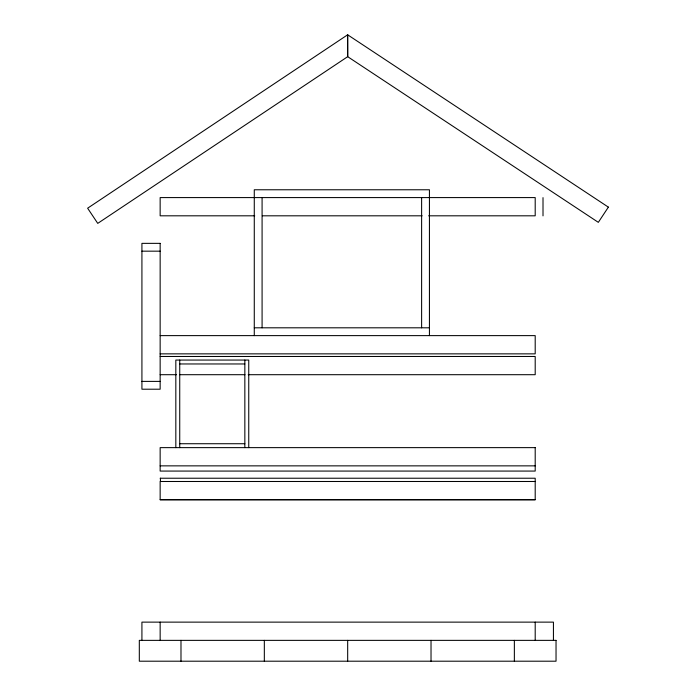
<?xml version="1.0" encoding="UTF-8"?>
<svg xmlns="http://www.w3.org/2000/svg" width="696" height="696" viewBox="0 0 696 696"><rect width="100%" height="100%" fill="white"/><g stroke="black" fill="none" stroke-linecap="round" stroke-linejoin="round"><path stroke-width="1.04" d="M254.727 215.812L160.15 215.812L160.15 197.586L535.198 197.586L535.198 215.812L428.666 215.812M262.34 215.812L422.141 215.812M141.923 251.169L160.15 251.169M254.275 327.807L429.432 327.807M160.15 335.62L535.198 335.62L535.198 353.855L160.15 353.855M160.15 356.474L535.198 356.474L535.198 374.7L248.211 374.7M179.733 363.965L244.844 363.965M160.15 374.7L176.462 374.7M179.725 374.7L244.948 374.7M141.923 381.391L160.15 381.391M179.733 443.726L244.844 443.726M160.15 465.859L535.198 465.859M160.15 478.23L535.198 478.23L535.198 499.745L160.15 499.745L160.15 481.493L535.198 481.493M160.15 499.719L535.198 499.719M553.433 640.363L553.433 622.128L141.923 622.128L141.923 640.363M543.01 197.638L543.01 215.873M535.198 622.128L535.198 640.363M514.361 640.363L514.361 661.2M431.024 640.363L431.024 661.2M429.432 335.62L429.432 189.773L254.275 189.773L254.275 335.62M421.619 197.586L421.619 327.807M347.678 640.363L347.678 661.2M264.332 640.363L264.332 661.2M262.087 197.586L262.087 327.807M248.75 447.632L248.75 360.058L175.827 360.058L175.827 447.632M244.844 360.058L244.844 447.632M180.986 640.363L180.986 661.2M179.733 360.058L179.733 447.632M160.437 478.23L160.437 481.493M160.15 622.128L160.15 640.363M608.374 207.138L598.325 222.346L347.643 56.654L347.643 34.8L608.374 207.138M347.643 34.8L87.626 208.208L97.744 223.381L347.73 56.654L347.643 34.8M160.15 243.356L141.923 243.356L141.923 389.212L160.15 389.212L160.15 243.356M535.198 447.632L160.15 447.632L160.15 471.07L535.198 471.07L535.198 447.632M556.034 640.363L139.313 640.363L139.313 661.2L556.034 661.2L556.034 640.363"/></g></svg>
